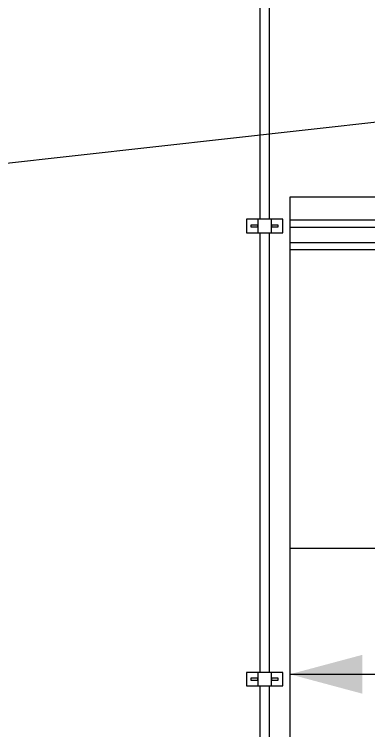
# Model space of a CAD drawing. Extents: x -115306 to 97263, y 46189 to 262006.
# Drawn here: x -22236 to -20672, y 78585 to 81747 of the extents above; entities that cross this region are included whole.
import ezdxf

# ---------------------------------------------------------------- set-up
doc = ezdxf.new("R2010")
doc.units = 0
doc.header["$LTSCALE"] = 508
doc.linetypes.add('STYLE_06', pattern=[3.125, 2.083359, -0.347214, 0.347214, -0.347214])
doc.layers.add('INSTALACION_NUEVA', color=7, linetype='CONTINUOUS')
doc.layers.add('muro', color=80, linetype='CONTINUOUS')

# ---------------------------------------------------------------- blocks, each defined once
blk = doc.blocks.new('*U2564')
at = {"layer": 'INSTALACION_NUEVA', "color": 4, "linetype": 'Continuous'}
for points in [[(52970.7, -7313), (-10389.3, -7313), (-10389.3, -7443), (52970.7, -7443)], [(52970.7, -7345), (-10389.3, -7345), (-10389.3, -7411), (52970.7, -7411)]]:
    blk.add_lwpolyline(points, close=True, dxfattribs=at)
blk = doc.blocks.new('*U2566')
at = {"layer": 'INSTALACION_NUEVA', "color": 4, "linetype": 'STYLE_06'}
blk.add_line((-10389.3, -8761), (52970.7, -8761), dxfattribs=at)
at = {"layer": 'INSTALACION_NUEVA', "color": 1, "linetype": 'Continuous'}
blk.add_lwpolyline([(-10389.3, -10561), (52970.7, -10561), (52970.7, -7211), (-10389.3, -7211)], close=True, dxfattribs=at)
at = {"layer": 'INSTALACION_NUEVA', "color": 4}
blk.add_blockref('*U2564', (0, 0), dxfattribs=at)
blk = doc.blocks.new('*U2483')
at = {"layer": 'INSTALACION_NUEVA', "color": 5, "linetype": 'Continuous'}
for points in [[(-10581, -9308.5), (-10581, -9368.5), (-10421, -9368.5), (-10421, -9308.5)], [(-10531, -9308.5), (-10531, -9368.5), (-10471, -9368.5), (-10471, -9308.5)], [(-10561, -9334.5), (-10561, -9342.5), (-10531, -9342.5), (-10531, -9334.5)], [(-10471, -9334.5), (-10471, -9342.5), (-10441, -9342.5), (-10441, -9334.5)]]:
    blk.add_lwpolyline(points, close=True, dxfattribs=at)
blk = doc.blocks.new('*U2485')
at = {"layer": 'INSTALACION_NUEVA', "color": 5, "linetype": 'Continuous'}
for points in [[(-10581, -7308.5), (-10581, -7368.5), (-10421, -7368.5), (-10421, -7308.5)], [(-10531, -7308.5), (-10531, -7368.5), (-10471, -7368.5), (-10471, -7308.5)], [(-10561, -7334.5), (-10561, -7342.5), (-10531, -7342.5), (-10531, -7334.5)], [(-10471, -7334.5), (-10471, -7342.5), (-10441, -7342.5), (-10441, -7334.5)]]:
    blk.add_lwpolyline(points, close=True, dxfattribs=at)
blk = doc.blocks.new('*U2491')
at = {"layer": 'INSTALACION_NUEVA', "color": 5, "linetype": 'Continuous'}
for points in [[(-10481, -5568.5), (-10481, -7308.5), (-10521, -7308.5), (-10521, -5568.5)], [(-10481, -7368.5), (-10481, -9308.5), (-10521, -9308.5), (-10521, -7368.5)], [(-10481, -9368.5), (-10481, -10308.5), (-10521, -10308.5), (-10521, -9368.5)]]:
    blk.add_lwpolyline(points, close=True, dxfattribs=at)
at = {"layer": 'INSTALACION_NUEVA', "color": 4}
for name in ['*U2485', '*U2483']:
    blk.add_blockref(name, (0, 0), dxfattribs=at)

msp = doc.modelspace()

# ---------------------------------------------------------------- linework, layer by layer
at = {"layer": 'INSTALACION_NUEVA', "color": 4, "linetype": 'Continuous'}
msp.add_line((-21020.24, 78834.22), (-19320.28, 78834.22), dxfattribs=at)
at = {"layer": 'INSTALACION_NUEVA', "color": 4}
msp.add_solid([(-21020.24, 78834.22), (-20700.26, 78919.96), (-20700.26, 78748.48)], dxfattribs=at)
at = {"layer": 'muro', "linetype": 'Continuous'}
msp.add_line((-14230.24, 81990.17), (-28232.08, 80418.89), dxfattribs=at)

# ---------------------------------------------------------------- block references
at = {"layer": 'INSTALACION_NUEVA', "color": 7}
msp.add_blockref('*U2491', (-10630.95, 88151.12), dxfattribs=at)
at = {"layer": 'INSTALACION_NUEVA', "color": 4}
msp.add_blockref('*U2566', (-10630.95, 88151.12), dxfattribs=at)

doc.saveas('drawing.dxf')
